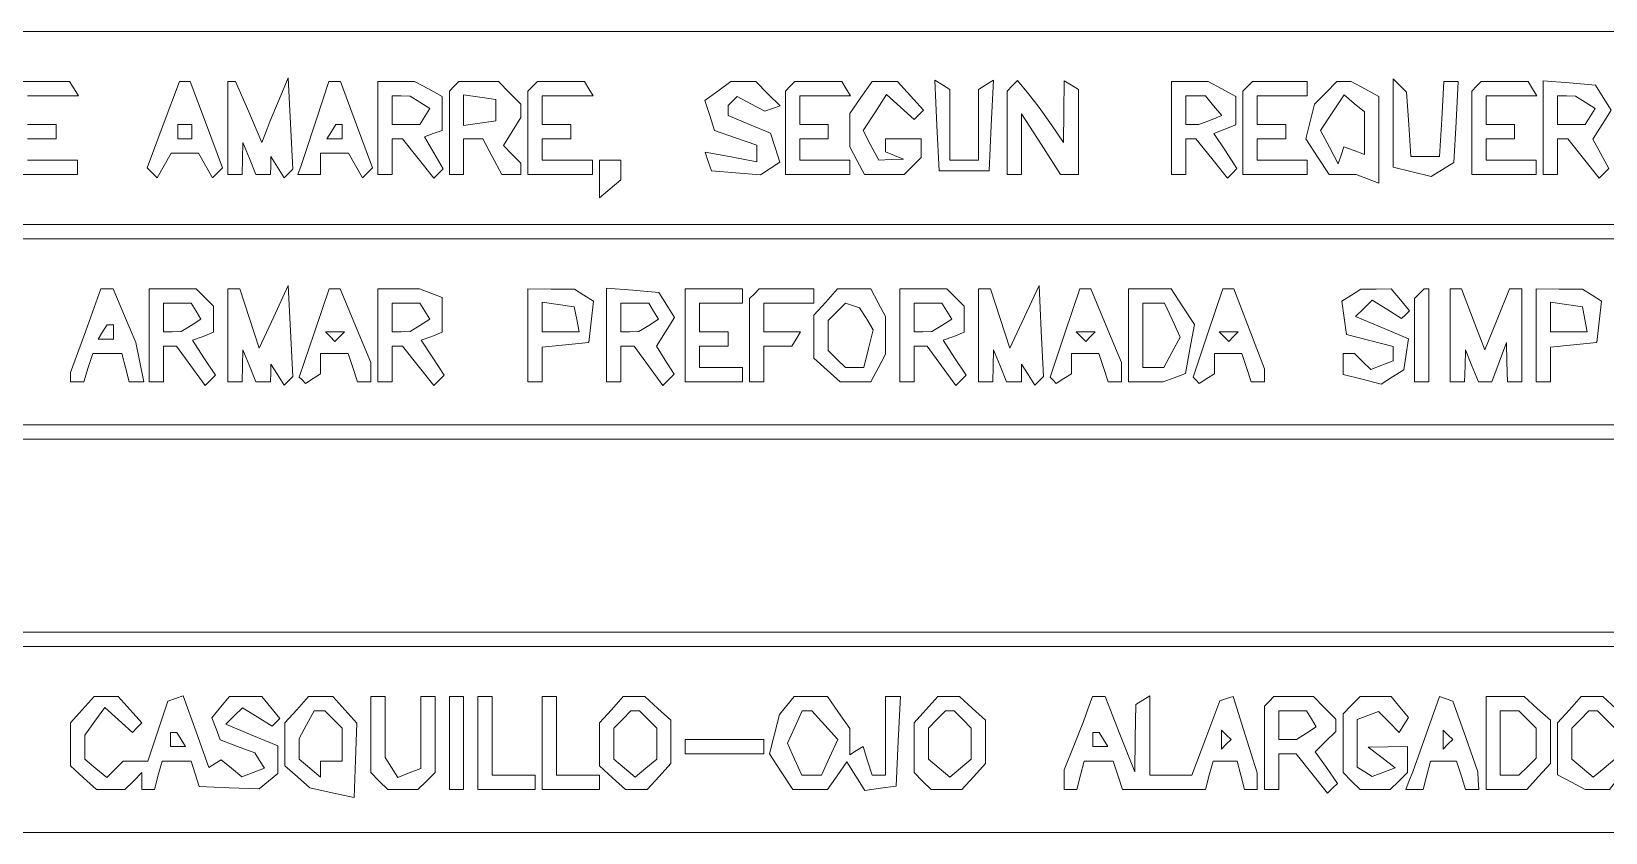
# Paper-space layout 'AN-03-DGE-012' of a CAD drawing. Header units: metres, sheet in millimetres. Extents: x 12 to 193, y 4 to 291.
# Drawn here: x 75.35 to 102.67, y 89.61 to 103.51 of the extents above; entities that cross this region are included whole.
import ezdxf

# ---------------------------------------------------------------- set-up
doc = ezdxf.new("R2010")
doc.units = ezdxf.units.M
doc.layers.add('DGE_CONTORNOS', color=7, linetype='Continuous', lineweight=0)
doc.layers.add('DGE_DATOS', color=7, linetype='Continuous', lineweight=0)

# ---------------------------------------------------------------- blocks, each defined once
blk = doc.blocks.new('LP_REF_DGE_MT_012')
at = {"layer": 'DGE_CONTORNOS'}
for points in [[(180.27, 101.832), (180.27, 100.157), (120.704, 100.157), (61.139, 100.157), (61.139, 101.832), (61.139, 103.507), (120.704, 103.507), (180.27, 103.507)], [(77.642, 101.89), (77.362, 101.142), (77.45, 101.054), (77.538, 100.966), (77.659, 101.182), (77.78, 101.398), (78.016, 101.398), (78.251, 101.398), (78.372, 101.182), (78.493, 100.966), (78.581, 101.054), (78.669, 101.142), (78.389, 101.89), (78.109, 102.639), (78.016, 102.639), (77.922, 102.639)], [(78.76, 101.832), (78.76, 101.026), (78.884, 101.026), (79.008, 101.026), (79.016, 101.305), (79.024, 101.584), (79.136, 101.305), (79.249, 101.026), (79.377, 101.026), (79.505, 101.026), (79.507, 101.181), (79.509, 101.336), (79.624, 101.153), (79.739, 100.971), (79.815, 101.046), (79.89, 101.121), (79.851, 101.911), (79.812, 102.701), (79.655, 102.329), (79.497, 101.956), (79.426, 101.77), (79.354, 101.584), (79.124, 102.111), (78.894, 102.639), (78.827, 102.639), (78.76, 102.639)], [(80.303, 101.987), (80.089, 101.336), (80.032, 101.181), (79.975, 101.026), (80.174, 101.026), (80.373, 101.026), (80.373, 101.212), (80.373, 101.398), (80.615, 101.398), (80.857, 101.398), (80.978, 101.182), (81.099, 100.966), (81.187, 101.054), (81.275, 101.142), (80.995, 101.89), (80.715, 102.639), (80.616, 102.639), (80.517, 102.639)], [(81.366, 101.832), (81.366, 101.026), (81.49, 101.026), (81.614, 101.026), (81.614, 101.336), (81.614, 101.646), (81.703, 101.646), (81.791, 101.646), (82.064, 101.305), (82.337, 100.964), (82.418, 101.045), (82.5, 101.126), (82.337, 101.402), (82.173, 101.679), (82.328, 101.735), (82.483, 101.791), (82.483, 102.086), (82.483, 102.382), (82.243, 102.51), (82.003, 102.639), (81.685, 102.639), (81.366, 102.639)], [(82.69, 102.556), (82.607, 102.473), (82.607, 101.75), (82.607, 101.026), (82.731, 101.026), (82.855, 101.026), (82.855, 101.336), (82.855, 101.646), (83.02, 101.646), (83.186, 101.646), (83.352, 101.336), (83.518, 101.026), (83.683, 101.026), (83.848, 101.026), (83.848, 101.125), (83.848, 101.224), (83.696, 101.376), (83.544, 101.528), (83.696, 101.772), (83.848, 102.015), (83.848, 102.132), (83.848, 102.249), (83.653, 102.444), (83.458, 102.639), (83.115, 102.639), (82.773, 102.639)], [(84.055, 102.556), (83.972, 102.473), (83.972, 101.75), (83.972, 101.026), (84.531, 101.026), (85.089, 101.026), (85.089, 101.15), (85.089, 101.274), (84.655, 101.274), (84.22, 101.274), (84.22, 101.46), (84.22, 101.646), (84.469, 101.646), (84.717, 101.646), (84.717, 101.77), (84.717, 101.894), (84.469, 101.894), (84.22, 101.894), (84.22, 102.142), (84.22, 102.391), (84.662, 102.391), (85.104, 102.391), (85.027, 102.515), (84.95, 102.639), (84.544, 102.639), (84.138, 102.639)], [(87.269, 102.474), (87.044, 102.31), (87.126, 102.05), (87.209, 101.791), (87.576, 101.663), (87.943, 101.535), (87.943, 101.391), (87.943, 101.246), (87.496, 101.33), (87.049, 101.414), (87.102, 101.251), (87.156, 101.088), (87.581, 101.055), (88.005, 101.023), (88.174, 101.133), (88.342, 101.243), (88.263, 101.493), (88.183, 101.744), (87.815, 101.896), (87.447, 102.048), (87.447, 102.137), (87.447, 102.225), (87.525, 102.304), (87.604, 102.382), (87.842, 102.254), (88.081, 102.126), (88.215, 102.171), (88.349, 102.216), (88.137, 102.427), (87.926, 102.639), (87.71, 102.639), (87.494, 102.639)], [(88.522, 102.556), (88.44, 102.473), (88.44, 101.75), (88.44, 101.026), (88.998, 101.026), (89.556, 101.026), (89.556, 101.15), (89.556, 101.274), (89.122, 101.274), (88.688, 101.274), (88.688, 101.46), (88.688, 101.646), (88.936, 101.646), (89.184, 101.646), (89.184, 101.77), (89.184, 101.894), (88.936, 101.894), (88.688, 101.894), (88.688, 102.142), (88.688, 102.391), (89.129, 102.391), (89.571, 102.391), (89.494, 102.515), (89.418, 102.639), (89.011, 102.639), (88.605, 102.639)], [(89.75, 102.363), (89.556, 102.087), (89.556, 101.796), (89.556, 101.506), (89.685, 101.266), (89.813, 101.026), (90.157, 101.026), (90.5, 101.026), (90.649, 101.175), (90.797, 101.323), (90.797, 101.485), (90.797, 101.646), (90.487, 101.646), (90.177, 101.646), (90.177, 101.532), (90.177, 101.419), (90.332, 101.356), (90.487, 101.293), (90.274, 101.284), (90.062, 101.274), (89.924, 101.53), (89.787, 101.787), (89.992, 102.099), (90.196, 102.412), (90.436, 102.195), (90.675, 101.979), (90.756, 102.06), (90.837, 102.141), (90.612, 102.39), (90.387, 102.639), (90.165, 102.639), (89.943, 102.639)], [(91.07, 101.874), (91.108, 101.088), (91.542, 101.088), (91.976, 101.088), (92.014, 101.874), (92.051, 102.661), (91.92, 102.581), (91.79, 102.5), (91.79, 101.887), (91.79, 101.274), (91.542, 101.274), (91.294, 101.274), (91.294, 101.887), (91.294, 102.5), (91.164, 102.581), (91.033, 102.661)], [(92.378, 102.565), (92.287, 102.473), (92.287, 101.75), (92.287, 101.026), (92.411, 101.026), (92.535, 101.026), (92.537, 101.553), (92.539, 102.08), (92.878, 101.554), (93.217, 101.027), (93.372, 101.027), (93.528, 101.026), (93.528, 101.763), (93.528, 102.5), (93.403, 102.577), (93.279, 102.653), (93.273, 102.119), (93.266, 101.584), (93.056, 101.888), (92.845, 102.191), (92.657, 102.423), (92.469, 102.656)], [(95.141, 101.832), (95.141, 101.026), (95.265, 101.026), (95.389, 101.026), (95.389, 101.336), (95.389, 101.646), (95.477, 101.646), (95.566, 101.646), (95.839, 101.305), (96.111, 100.964), (96.194, 101.046), (96.277, 101.128), (96.077, 101.434), (95.876, 101.74), (96.067, 101.813), (96.258, 101.887), (96.258, 102.134), (96.258, 102.382), (96.018, 102.51), (95.778, 102.639), (95.459, 102.639), (95.141, 102.639)], [(96.464, 102.556), (96.382, 102.473), (96.382, 101.75), (96.382, 101.026), (96.94, 101.026), (97.499, 101.026), (97.499, 101.15), (97.499, 101.274), (97.064, 101.274), (96.63, 101.274), (96.63, 101.46), (96.63, 101.646), (96.878, 101.646), (97.126, 101.646), (97.126, 101.77), (97.126, 101.894), (96.878, 101.894), (96.63, 101.894), (96.63, 102.142), (96.63, 102.391), (97.064, 102.391), (97.499, 102.391), (97.499, 102.515), (97.499, 102.639), (97.023, 102.639), (96.547, 102.639)], [(97.818, 102.444), (97.623, 102.249), (97.547, 101.947), (97.471, 101.644), (97.674, 101.335), (97.877, 101.026), (98.112, 101.026), (98.347, 101.026), (98.543, 100.95), (98.74, 100.875), (98.74, 101.628), (98.74, 102.382), (98.5, 102.51), (98.259, 102.639), (98.136, 102.639), (98.013, 102.639)], [(98.988, 101.921), (98.988, 101.154), (99.317, 101.072), (99.647, 100.989), (99.845, 101.113), (100.043, 101.237), (100.08, 101.938), (100.117, 102.639), (99.993, 102.639), (99.869, 102.639), (99.832, 101.987), (99.794, 101.336), (99.546, 101.336), (99.298, 101.336), (99.259, 101.894), (99.22, 102.453), (99.104, 102.571), (98.988, 102.688)], [(100.436, 102.556), (100.353, 102.473), (100.353, 101.75), (100.353, 101.026), (100.911, 101.026), (101.47, 101.026), (101.47, 101.15), (101.47, 101.274), (101.035, 101.274), (100.601, 101.274), (100.601, 101.46), (100.601, 101.646), (100.849, 101.646), (101.097, 101.646), (101.097, 101.77), (101.097, 101.894), (100.849, 101.894), (100.601, 101.894), (100.601, 102.142), (100.601, 102.391), (101.043, 102.391), (101.484, 102.391), (101.408, 102.515), (101.331, 102.639), (100.925, 102.639), (100.518, 102.639)], [(101.594, 101.84), (101.594, 101.026), (101.718, 101.026), (101.842, 101.026), (101.842, 101.336), (101.842, 101.646), (101.93, 101.646), (102.019, 101.646), (102.291, 101.305), (102.564, 100.964), (102.647, 101.046), (102.731, 101.129), (102.594, 101.384), (102.457, 101.64), (102.614, 101.892), (102.771, 102.143), (102.635, 102.36), (102.499, 102.577), (102.047, 102.615), (101.594, 102.654)], [(82.096, 102.279), (82.267, 102.17), (82.181, 102.032), (82.096, 101.894), (81.855, 101.894), (81.614, 101.894), (81.614, 102.142), (81.614, 102.391), (81.769, 102.389), (81.925, 102.387)], [(83.414, 102.142), (83.414, 101.956), (83.135, 101.917), (82.855, 101.877), (82.855, 102.142), (82.855, 102.408), (83.135, 102.368), (83.414, 102.329)], [(95.873, 102.219), (96.016, 102.047), (95.816, 101.971), (95.617, 101.894), (95.503, 101.894), (95.389, 101.894), (95.389, 102.142), (95.389, 102.391), (95.56, 102.391), (95.731, 102.391)], [(98.491, 101.742), (98.491, 101.371), (98.313, 101.44), (98.135, 101.508), (98.086, 101.36), (98.037, 101.212), (97.883, 101.5), (97.729, 101.787), (97.932, 102.097), (98.136, 102.407), (98.314, 102.26), (98.491, 102.112)], [(102.323, 102.279), (102.494, 102.17), (102.409, 102.032), (102.324, 101.894), (102.083, 101.894), (101.842, 101.894), (101.842, 102.142), (101.842, 102.391), (101.997, 102.389), (102.152, 102.387)], [(78.14, 101.77), (78.14, 101.646), (78.016, 101.646), (77.892, 101.646), (77.892, 101.77), (77.892, 101.894), (78.016, 101.894), (78.14, 101.894)], [(80.746, 101.77), (80.746, 101.646), (80.614, 101.646), (80.483, 101.646), (80.56, 101.77), (80.636, 101.894), (80.691, 101.894), (80.746, 101.894)], [(85.213, 100.948), (85.213, 100.623), (85.399, 100.777), (85.585, 100.932), (85.585, 101.103), (85.585, 101.274), (85.399, 101.274), (85.213, 101.274)], [(180.27, 98.296), (180.27, 96.683), (120.704, 96.683), (61.139, 96.683), (61.139, 98.296), (61.139, 99.909), (120.704, 99.909), (180.27, 99.909)], [(76.295, 98.314), (76.03, 97.588), (76.03, 97.507), (76.03, 97.427), (76.146, 97.427), (76.262, 97.427), (76.34, 97.675), (76.419, 97.923), (76.671, 97.923), (76.922, 97.923), (76.987, 97.675), (77.052, 97.427), (77.177, 97.427), (77.302, 97.427), (77.233, 97.768), (77.163, 98.11), (76.967, 98.575), (76.771, 99.04), (76.666, 99.04), (76.56, 99.04)], [(77.395, 98.234), (77.395, 97.427), (77.519, 97.427), (77.643, 97.427), (77.643, 97.737), (77.643, 98.048), (77.757, 98.048), (77.871, 98.048), (78.119, 97.707), (78.368, 97.366), (78.457, 97.454), (78.546, 97.543), (78.347, 97.846), (78.149, 98.149), (78.331, 98.218), (78.512, 98.288), (78.512, 98.515), (78.512, 98.742), (78.363, 98.891), (78.214, 99.04), (77.805, 99.04), (77.395, 99.04)], [(78.76, 98.234), (78.76, 97.427), (78.884, 97.427), (79.008, 97.427), (79.016, 97.706), (79.024, 97.985), (79.136, 97.706), (79.249, 97.427), (79.377, 97.427), (79.505, 97.427), (79.507, 97.582), (79.509, 97.737), (79.624, 97.555), (79.739, 97.372), (79.815, 97.447), (79.89, 97.522), (79.851, 98.312), (79.812, 99.102), (79.56, 98.558), (79.307, 98.015), (79.138, 98.527), (78.969, 99.04), (78.864, 99.04), (78.76, 99.04)], [(80.262, 98.274), (80.003, 97.508), (80.056, 97.455), (80.109, 97.402), (80.241, 97.484), (80.373, 97.566), (80.373, 97.745), (80.373, 97.923), (80.613, 97.923), (80.853, 97.923), (80.932, 97.675), (81.011, 97.427), (81.126, 97.427), (81.242, 97.427), (81.242, 97.597), (81.242, 97.766), (80.977, 98.403), (80.713, 99.04), (80.616, 99.04), (80.52, 99.04)], [(81.366, 98.234), (81.366, 97.427), (81.49, 97.427), (81.614, 97.427), (81.614, 97.737), (81.614, 98.048), (81.703, 98.048), (81.791, 98.048), (82.064, 97.706), (82.337, 97.365), (82.427, 97.454), (82.517, 97.543), (82.318, 97.846), (82.12, 98.149), (82.302, 98.218), (82.483, 98.288), (82.483, 98.589), (82.483, 98.89), (82.287, 98.965), (82.09, 99.04), (81.728, 99.04), (81.366, 99.04)], [(83.972, 98.234), (83.972, 97.427), (84.096, 97.427), (84.22, 97.427), (84.22, 97.729), (84.22, 98.032), (84.624, 98.071), (85.027, 98.11), (85.068, 98.468), (85.109, 98.827), (84.944, 98.932), (84.779, 99.036), (84.375, 99.038), (83.972, 99.04)], [(85.337, 98.241), (85.337, 97.427), (85.461, 97.427), (85.585, 97.427), (85.585, 97.737), (85.585, 98.048), (85.699, 98.048), (85.813, 98.048), (86.061, 97.707), (86.31, 97.366), (86.408, 97.464), (86.507, 97.562), (86.355, 97.805), (86.204, 98.048), (86.359, 98.296), (86.514, 98.545), (86.379, 98.761), (86.243, 98.978), (85.79, 99.017), (85.337, 99.055)], [(86.702, 98.234), (86.702, 97.427), (87.199, 97.427), (87.695, 97.427), (87.695, 97.551), (87.695, 97.675), (87.323, 97.675), (86.95, 97.675), (86.95, 97.861), (86.95, 98.048), (87.199, 98.048), (87.447, 98.048), (87.447, 98.172), (87.447, 98.296), (87.199, 98.296), (86.95, 98.296), (86.95, 98.544), (86.95, 98.792), (87.323, 98.792), (87.695, 98.792), (87.695, 98.916), (87.695, 99.04), (87.199, 99.04), (86.702, 99.04)], [(87.902, 98.958), (87.819, 98.875), (87.819, 98.151), (87.819, 97.427), (87.943, 97.427), (88.067, 97.427), (88.067, 97.737), (88.067, 98.048), (88.308, 98.048), (88.549, 98.048), (88.626, 98.172), (88.702, 98.296), (88.385, 98.296), (88.067, 98.296), (88.067, 98.544), (88.067, 98.792), (88.502, 98.792), (88.936, 98.792), (88.936, 98.916), (88.936, 99.04), (88.46, 99.04), (87.985, 99.04)], [(89.141, 98.813), (88.936, 98.586), (88.936, 98.212), (88.936, 97.838), (89.163, 97.632), (89.39, 97.427), (89.655, 97.427), (89.92, 97.427), (90.048, 97.667), (90.177, 97.907), (90.177, 98.234), (90.177, 98.56), (90.048, 98.8), (89.92, 99.04), (89.633, 99.04), (89.347, 99.04)], [(90.425, 98.234), (90.425, 97.427), (90.549, 97.427), (90.673, 97.427), (90.673, 97.737), (90.673, 98.048), (90.787, 98.048), (90.901, 98.048), (91.149, 97.707), (91.398, 97.366), (91.487, 97.454), (91.576, 97.543), (91.377, 97.846), (91.179, 98.149), (91.361, 98.218), (91.542, 98.288), (91.542, 98.515), (91.542, 98.742), (91.393, 98.891), (91.244, 99.04), (90.835, 99.04), (90.425, 99.04)], [(91.79, 98.234), (91.79, 97.427), (91.914, 97.427), (92.038, 97.427), (92.046, 97.706), (92.054, 97.985), (92.166, 97.706), (92.279, 97.427), (92.407, 97.427), (92.535, 97.427), (92.537, 97.582), (92.539, 97.737), (92.654, 97.555), (92.769, 97.372), (92.845, 97.447), (92.92, 97.522), (92.881, 98.312), (92.842, 99.102), (92.59, 98.558), (92.337, 98.015), (92.168, 98.527), (91.999, 99.04), (91.894, 99.04), (91.79, 99.04)], [(93.292, 98.274), (93.033, 97.508), (93.086, 97.455), (93.139, 97.402), (93.271, 97.484), (93.403, 97.566), (93.403, 97.745), (93.403, 97.923), (93.643, 97.923), (93.883, 97.923), (93.962, 97.675), (94.041, 97.427), (94.156, 97.427), (94.272, 97.427), (94.272, 97.597), (94.272, 97.766), (94.007, 98.403), (93.743, 99.04), (93.646, 99.04), (93.55, 99.04)], [(94.396, 98.234), (94.396, 97.427), (94.696, 97.427), (94.996, 97.427), (95.189, 97.501), (95.382, 97.575), (95.462, 97.998), (95.541, 98.421), (95.338, 98.731), (95.135, 99.04), (94.766, 99.04), (94.396, 99.04)], [(95.773, 98.274), (95.515, 97.508), (95.568, 97.455), (95.621, 97.402), (95.753, 97.484), (95.885, 97.566), (95.885, 97.745), (95.885, 97.923), (96.125, 97.923), (96.365, 97.923), (96.444, 97.675), (96.523, 97.427), (96.638, 97.427), (96.754, 97.427), (96.754, 97.54), (96.754, 97.653), (96.489, 98.347), (96.223, 99.04), (96.128, 99.04), (96.032, 99.04)], [(98.263, 98.931), (98.097, 98.826), (98.139, 98.537), (98.181, 98.248), (98.584, 98.144), (98.988, 98.04), (98.988, 97.916), (98.988, 97.792), (98.793, 97.717), (98.599, 97.642), (98.458, 97.783), (98.318, 97.923), (98.218, 97.923), (98.119, 97.923), (98.119, 97.74), (98.119, 97.556), (98.449, 97.473), (98.778, 97.391), (98.976, 97.515), (99.174, 97.639), (99.214, 97.908), (99.254, 98.177), (98.794, 98.369), (98.335, 98.561), (98.478, 98.704), (98.622, 98.848), (98.879, 98.687), (99.136, 98.527), (99.204, 98.594), (99.271, 98.662), (99.114, 98.851), (98.957, 99.04), (98.693, 99.038), (98.429, 99.036)], [(99.443, 98.958), (99.36, 98.875), (99.36, 98.151), (99.36, 97.427), (99.484, 97.427), (99.608, 97.427), (99.608, 98.234), (99.608, 99.04), (99.567, 99.04), (99.525, 99.04)], [(99.98, 98.234), (99.98, 97.427), (100.105, 97.427), (100.229, 97.427), (100.237, 97.706), (100.244, 97.985), (100.357, 97.706), (100.469, 97.427), (100.587, 97.427), (100.704, 97.427), (100.829, 97.768), (100.954, 98.11), (100.963, 97.768), (100.973, 97.427), (101.097, 97.427), (101.221, 97.427), (101.221, 98.234), (101.221, 99.04), (101.116, 99.04), (101.011, 99.04), (100.795, 98.513), (100.579, 97.985), (100.378, 98.513), (100.177, 99.04), (100.079, 99.04), (99.98, 99.04)], [(101.47, 98.234), (101.47, 97.427), (101.594, 97.427), (101.718, 97.427), (101.718, 97.729), (101.718, 98.032), (102.121, 98.071), (102.524, 98.11), (102.565, 98.468), (102.606, 98.827), (102.441, 98.932), (102.276, 99.036), (101.873, 99.038), (101.47, 99.04)], [(78.21, 98.654), (78.296, 98.516), (78.125, 98.408), (77.954, 98.3), (77.798, 98.298), (77.643, 98.296), (77.643, 98.544), (77.643, 98.792), (77.884, 98.792), (78.125, 98.792)], [(82.181, 98.654), (82.267, 98.516), (82.096, 98.408), (81.925, 98.3), (81.769, 98.298), (81.614, 98.296), (81.614, 98.544), (81.614, 98.792), (81.855, 98.792), (82.096, 98.792)], [(84.818, 98.513), (84.859, 98.296), (84.54, 98.296), (84.22, 98.296), (84.22, 98.553), (84.22, 98.809), (84.498, 98.77), (84.776, 98.73)], [(86.152, 98.654), (86.238, 98.516), (86.067, 98.408), (85.896, 98.3), (85.741, 98.298), (85.585, 98.296), (85.585, 98.544), (85.585, 98.792), (85.826, 98.792), (86.067, 98.792)], [(89.845, 98.525), (89.965, 98.334), (89.883, 98.005), (89.8, 97.675), (89.641, 97.675), (89.482, 97.675), (89.333, 97.824), (89.184, 97.973), (89.184, 98.234), (89.184, 98.494), (89.335, 98.645), (89.485, 98.795), (89.605, 98.755), (89.725, 98.715)], [(91.24, 98.654), (91.326, 98.516), (91.155, 98.408), (90.984, 98.3), (90.828, 98.298), (90.673, 98.296), (90.673, 98.544), (90.673, 98.792), (90.914, 98.792), (91.155, 98.792)], [(95.156, 98.498), (95.29, 98.203), (95.149, 97.939), (95.008, 97.675), (94.826, 97.675), (94.644, 97.675), (94.644, 98.234), (94.644, 98.792), (94.833, 98.792), (95.022, 98.792)], [(102.315, 98.513), (102.356, 98.296), (102.037, 98.296), (101.718, 98.296), (101.718, 98.553), (101.718, 98.809), (101.996, 98.77), (102.274, 98.73)], [(76.775, 98.296), (76.775, 98.172), (76.643, 98.172), (76.512, 98.172), (76.589, 98.296), (76.665, 98.42), (76.72, 98.42), (76.775, 98.42)], [(80.704, 98.213), (80.622, 98.13), (80.539, 98.213), (80.456, 98.296), (80.622, 98.296), (80.787, 98.296)], [(93.734, 98.213), (93.652, 98.13), (93.569, 98.213), (93.486, 98.296), (93.652, 98.296), (93.817, 98.296)], [(96.216, 98.213), (96.134, 98.13), (96.051, 98.213), (95.968, 98.296), (96.134, 98.296), (96.299, 98.296)], [(180.27, 94.759), (180.27, 93.084), (120.704, 93.084), (61.139, 93.084), (61.139, 94.759), (61.139, 96.434), (120.704, 96.434), (180.27, 96.434)], [(180.27, 91.223), (180.27, 89.609), (120.704, 89.609), (61.139, 89.609), (61.139, 91.223), (61.139, 92.836), (120.704, 92.836), (180.27, 92.836)], [(76.235, 91.74), (76.03, 91.513), (76.03, 91.139), (76.03, 90.765), (76.257, 90.559), (76.484, 90.354), (76.729, 90.354), (76.973, 90.354), (77.122, 90.503), (77.271, 90.652), (77.271, 90.503), (77.271, 90.354), (77.381, 90.354), (77.49, 90.354), (77.555, 90.602), (77.62, 90.85), (77.872, 90.85), (78.123, 90.85), (78.193, 90.629), (78.264, 90.407), (78.785, 90.386), (79.307, 90.365), (79.468, 90.499), (79.629, 90.633), (79.629, 90.872), (79.629, 91.111), (79.178, 91.3), (78.728, 91.488), (78.871, 91.631), (79.015, 91.775), (79.272, 91.614), (79.529, 91.454), (79.597, 91.521), (79.664, 91.589), (79.507, 91.778), (79.35, 91.967), (79.07, 91.967), (78.791, 91.967), (78.637, 91.783), (78.484, 91.598), (78.557, 91.409), (78.63, 91.219), (78.931, 91.104), (79.232, 90.99), (79.314, 90.857), (79.396, 90.725), (79.201, 90.649), (79.005, 90.574), (78.826, 90.723), (78.647, 90.872), (78.54, 90.805), (78.432, 90.739), (78.21, 91.359), (77.987, 91.978), (77.854, 91.934), (77.721, 91.89), (77.548, 91.37), (77.374, 90.85), (77.161, 90.85), (76.948, 90.85), (76.805, 90.707), (76.661, 90.563), (76.47, 90.722), (76.278, 90.881), (76.278, 91.09), (76.278, 91.299), (76.453, 91.539), (76.628, 91.778), (76.867, 91.562), (77.105, 91.346), (77.188, 91.429), (77.272, 91.513), (77.066, 91.74), (76.86, 91.967), (76.651, 91.967), (76.441, 91.967)], [(79.958, 91.74), (79.753, 91.513), (79.753, 91.139), (79.753, 90.765), (79.97, 90.573), (80.187, 90.382), (80.571, 90.3), (80.954, 90.219), (80.977, 90.863), (81, 91.507), (80.791, 91.737), (80.583, 91.967), (80.373, 91.967), (80.164, 91.967)], [(81.242, 91.31), (81.242, 90.652), (81.391, 90.503), (81.54, 90.354), (81.801, 90.354), (82.061, 90.354), (82.21, 90.503), (82.359, 90.652), (82.359, 91.31), (82.359, 91.967), (82.235, 91.967), (82.111, 91.967), (82.111, 91.343), (82.111, 90.719), (81.912, 90.642), (81.713, 90.566), (81.604, 90.739), (81.494, 90.912), (81.492, 91.44), (81.49, 91.967), (81.366, 91.967), (81.242, 91.967)], [(82.607, 91.161), (82.607, 90.354), (82.731, 90.354), (82.855, 90.354), (82.855, 91.161), (82.855, 91.967), (82.731, 91.967), (82.607, 91.967)], [(83.104, 91.161), (83.104, 90.354), (83.6, 90.354), (84.096, 90.354), (84.096, 90.478), (84.096, 90.602), (83.724, 90.602), (83.352, 90.602), (83.352, 91.285), (83.352, 91.967), (83.228, 91.967), (83.104, 91.967)], [(84.22, 91.161), (84.22, 90.354), (84.717, 90.354), (85.213, 90.354), (85.213, 90.478), (85.213, 90.602), (84.841, 90.602), (84.469, 90.602), (84.469, 91.285), (84.469, 91.967), (84.344, 91.967), (84.22, 91.967)], [(85.419, 91.74), (85.213, 91.513), (85.213, 91.139), (85.213, 90.765), (85.44, 90.559), (85.667, 90.354), (85.855, 90.354), (86.043, 90.354), (86.249, 90.581), (86.454, 90.808), (86.454, 91.182), (86.454, 91.556), (86.227, 91.762), (86, 91.967), (85.812, 91.967), (85.624, 91.967)], [(88.465, 91.811), (88.335, 91.656), (88.25, 91.314), (88.164, 90.973), (88.367, 90.663), (88.569, 90.354), (88.87, 90.354), (89.17, 90.354), (89.338, 90.594), (89.507, 90.835), (89.662, 90.586), (89.817, 90.338), (90.09, 90.377), (90.363, 90.416), (90.4, 91.192), (90.437, 91.967), (90.307, 91.967), (90.177, 91.967), (90.177, 91.285), (90.177, 90.602), (90.061, 90.602), (89.945, 90.602), (89.866, 90.852), (89.787, 91.102), (89.672, 91.031), (89.556, 90.96), (89.556, 91.188), (89.556, 91.416), (89.363, 91.691), (89.17, 91.967), (88.882, 91.967), (88.594, 91.967)], [(90.879, 91.74), (90.673, 91.513), (90.673, 91.083), (90.673, 90.652), (90.822, 90.503), (90.971, 90.354), (91.237, 90.354), (91.504, 90.354), (91.709, 90.581), (91.914, 90.808), (91.914, 91.182), (91.914, 91.556), (91.687, 91.762), (91.46, 91.967), (91.272, 91.967), (91.084, 91.967)], [(93.691, 91.75), (93.615, 91.533), (93.447, 91.114), (93.279, 90.696), (93.279, 90.525), (93.279, 90.354), (93.389, 90.354), (93.499, 90.354), (93.563, 90.602), (93.628, 90.85), (93.88, 90.85), (94.131, 90.85), (94.21, 90.602), (94.289, 90.354), (95.011, 90.354), (95.732, 90.354), (95.797, 90.602), (95.862, 90.85), (96.071, 90.85), (96.281, 90.85), (96.346, 90.602), (96.411, 90.354), (96.52, 90.354), (96.63, 90.354), (96.63, 90.498), (96.63, 90.642), (96.42, 91.307), (96.211, 91.972), (96.094, 91.933), (95.978, 91.895), (95.737, 91.248), (95.496, 90.602), (95.132, 90.602), (94.768, 90.602), (94.768, 91.292), (94.768, 91.982), (94.644, 91.905), (94.52, 91.828), (94.512, 91.246), (94.504, 90.664), (94.247, 91.316), (93.991, 91.967), (93.879, 91.967), (93.768, 91.967)], [(96.837, 91.884), (96.754, 91.802), (96.754, 91.078), (96.754, 90.354), (96.878, 90.354), (97.002, 90.354), (97.002, 90.664), (97.002, 90.974), (97.153, 90.974), (97.303, 90.974), (97.576, 90.633), (97.849, 90.292), (97.934, 90.377), (98.02, 90.462), (97.829, 90.735), (97.638, 91.008), (97.817, 91.186), (97.995, 91.364), (97.995, 91.471), (97.995, 91.577), (97.8, 91.772), (97.605, 91.967), (97.262, 91.967), (96.919, 91.967)], [(98.268, 91.818), (98.119, 91.669), (98.119, 91.161), (98.119, 90.652), (98.268, 90.503), (98.417, 90.354), (98.677, 90.354), (98.938, 90.354), (99.087, 90.503), (99.236, 90.652), (99.236, 90.875), (99.236, 91.099), (98.895, 91.095), (98.553, 91.091), (98.79, 90.912), (99.026, 90.733), (98.827, 90.657), (98.627, 90.58), (98.497, 90.661), (98.367, 90.741), (98.367, 91.155), (98.367, 91.568), (98.55, 91.638), (98.732, 91.708), (98.914, 91.527), (99.096, 91.345), (99.177, 91.475), (99.257, 91.606), (99.107, 91.786), (98.957, 91.967), (98.687, 91.967), (98.417, 91.967)], [(99.56, 91.316), (99.328, 90.664), (99.269, 90.509), (99.209, 90.354), (99.358, 90.354), (99.507, 90.354), (99.572, 90.602), (99.637, 90.85), (99.863, 90.85), (100.088, 90.85), (100.167, 90.602), (100.245, 90.354), (100.361, 90.354), (100.477, 90.354), (100.467, 90.509), (100.458, 90.664), (100.242, 91.277), (100.026, 91.89), (99.909, 91.929), (99.791, 91.968)], [(100.601, 91.161), (100.601, 90.354), (100.954, 90.354), (101.307, 90.354), (101.512, 90.581), (101.718, 90.808), (101.718, 91.182), (101.718, 91.556), (101.491, 91.762), (101.264, 91.967), (100.932, 91.967), (100.601, 91.967)], [(102.047, 91.74), (101.842, 91.513), (101.842, 91.062), (101.842, 90.611), (102.082, 90.482), (102.322, 90.354), (102.534, 90.354), (102.745, 90.354), (102.91, 90.571), (103.075, 90.788), (103.079, 91.172), (103.083, 91.556), (102.856, 91.762), (102.629, 91.967), (102.441, 91.967), (102.253, 91.967)], [(80.597, 91.57), (80.746, 91.421), (80.746, 91.136), (80.746, 90.85), (80.56, 90.85), (80.373, 90.85), (80.373, 90.711), (80.373, 90.572), (80.187, 90.726), (80.001, 90.881), (80.001, 91.06), (80.001, 91.239), (80.13, 91.479), (80.258, 91.719), (80.353, 91.719), (80.448, 91.719)], [(86.057, 91.57), (86.206, 91.421), (86.206, 91.151), (86.206, 90.881), (86.02, 90.726), (85.834, 90.572), (85.647, 90.726), (85.461, 90.881), (85.461, 91.151), (85.461, 91.421), (85.61, 91.57), (85.759, 91.719), (85.834, 91.719), (85.908, 91.719)], [(89.123, 91.47), (89.348, 91.222), (89.207, 90.912), (89.065, 90.602), (88.896, 90.602), (88.726, 90.602), (88.6, 90.881), (88.475, 91.161), (88.601, 91.44), (88.728, 91.719), (88.813, 91.719), (88.898, 91.719)], [(91.517, 91.57), (91.666, 91.421), (91.666, 91.151), (91.666, 90.881), (91.48, 90.726), (91.294, 90.572), (91.108, 90.726), (90.922, 90.881), (90.922, 91.151), (90.922, 91.421), (91.07, 91.57), (91.219, 91.719), (91.294, 91.719), (91.368, 91.719)], [(97.569, 91.581), (97.654, 91.443), (97.483, 91.335), (97.312, 91.226), (97.157, 91.225), (97.002, 91.223), (97.002, 91.471), (97.002, 91.719), (97.243, 91.719), (97.484, 91.719)], [(101.321, 91.57), (101.47, 91.421), (101.47, 91.161), (101.47, 90.9), (101.321, 90.751), (101.172, 90.602), (101.01, 90.602), (100.849, 90.602), (100.849, 91.161), (100.849, 91.719), (101.01, 91.719), (101.172, 91.719)], [(102.686, 91.57), (102.835, 91.421), (102.835, 91.151), (102.835, 90.881), (102.649, 90.726), (102.462, 90.572), (102.276, 90.726), (102.09, 90.881), (102.09, 91.151), (102.09, 91.421), (102.239, 91.57), (102.388, 91.719), (102.462, 91.719), (102.537, 91.719)], [(77.954, 91.223), (78.03, 91.099), (77.899, 91.099), (77.767, 91.099), (77.767, 91.223), (77.767, 91.347), (77.822, 91.347), (77.877, 91.347)], [(93.962, 91.223), (94.039, 91.099), (93.907, 91.099), (93.776, 91.099), (93.776, 91.223), (93.776, 91.347), (93.83, 91.347), (93.885, 91.347)], [(96.092, 91.14), (96.009, 91.057), (96.009, 91.223), (96.009, 91.388), (96.092, 91.305), (96.175, 91.223)], [(99.939, 91.14), (99.856, 91.057), (99.856, 91.223), (99.856, 91.388), (99.939, 91.305), (100.022, 91.223)], [(86.702, 91.099), (86.702, 90.974), (87.385, 90.974), (88.067, 90.974), (88.067, 91.099), (88.067, 91.223), (87.385, 91.223), (86.702, 91.223)]]:
    blk.add_lwpolyline(points, close=True, dxfattribs=at)
for points in [[(75.037, 101.026), (75.596, 101.026), (76.154, 101.026), (76.154, 101.15), (76.154, 101.274), (75.72, 101.274), (75.286, 101.274)], [(75.286, 101.646), (75.534, 101.646), (75.782, 101.646), (75.782, 101.77), (75.782, 101.894), (75.534, 101.894), (75.286, 101.894)], [(75.286, 102.391), (75.727, 102.391), (76.169, 102.391), (76.092, 102.515), (76.015, 102.639), (75.609, 102.639), (75.203, 102.639)]]:
    blk.add_lwpolyline(points, dxfattribs=at)

psp = doc.layouts.new('AN-03-DGE-012')

# ---------------------------------------------------------------- block references
at = {"layer": 'DGE_DATOS'}
psp.add_blockref('LP_REF_DGE_MT_012', (0, 0), dxfattribs=at)

doc.saveas('drawing.dxf')
